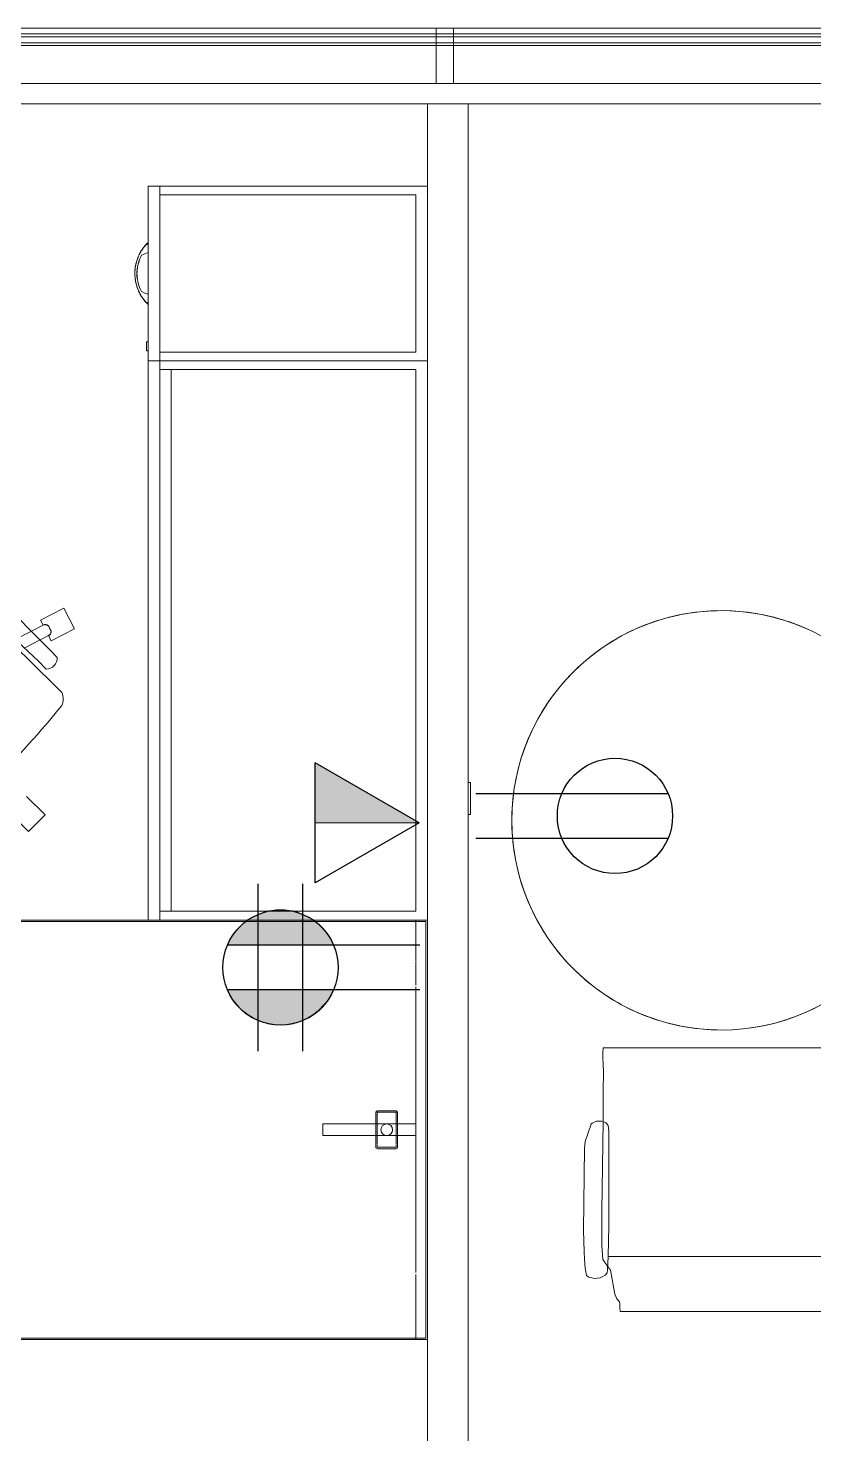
# Model space of a CAD drawing. Header units: inches. Extents: x 4757 to 6765, y 9919 to 10946.
# Drawn here: x 5204.6 to 5272.1, y 10825.6 to 10946.3 of the extents above; entities that cross this region are included whole.
import ezdxf

# ---------------------------------------------------------------- set-up
doc = ezdxf.new("R2010")
doc.units = ezdxf.units.IN
doc.header["$MEASUREMENT"] = 0
for name, color, linetype, lineweight in [('A-ANNO-NOTE', 7, 'Continuous', 9), ('Bb-cor', 7, 'Continuous', 9), ('Bb-mullion', 7, 'Continuous', 9), ('E-ELEC-FIXT', 91, 'Continuous', 9), ('I-FURN', 30, 'Continuous', 9), ('I-FURN-PNLS', 30, 'Continuous', 9), ('I-WALL', 2, 'Continuous', 9), ('Propidex Polylines', 7, 'Continuous', 9), ('Rosslyn Plaza North_1777 North Kent St _W632_-09_dwg', 8, 'Continuous', 9)]:
    doc.layers.add(name, color=color, linetype=linetype, lineweight=lineweight)

# ---------------------------------------------------------------- blocks, each defined once
blk = doc.blocks.new('Zira Wksta 12 - Type 1-7036545-Level XX  POWER _ SIGNAL')
at = {"layer": 'I-FURN'}
for p, q in [((-24, 94.1), (-24, 94.16)), ((-24, 94.16), (-24, 94.11)), ((-24, 94.1), (-24, 94.16)), ((-24, 94.16), (-24, 94.11)), ((-24, 94.1), (-24, 94.16)), ((-24, 94.16), (-24, 94.11)), ((-24.56, 93.06), (-24.28, 93.18)), ((-24.56, 93.06), (-24.28, 93.18)), ((-24.56, 93.06), (-24.28, 93.18)), ((-24.28, 93.18), (-24, 93.29)), ((-24.28, 93.18), (-24, 93.29)), ((-24.28, 93.18), (-24, 93.29)), ((-24, 93.99), (-24.17, 93.99)), ((-24, 93.99), (-24.17, 93.99)), ((-24, 93.99), (-24.17, 93.99)), ((-24.17, 93.98), (-24, 93.98)), ((-24.17, 93.98), (-24, 93.98)), ((-24.17, 93.98), (-24, 93.98)), ((-24, 94.11), (-24, 94.01)), ((-24, 94.11), (-24, 94.01)), ((-24, 94.11), (-24, 94.01)), ((-24, 94.01), (-24, 94.1)), ((-24, 94.01), (-24, 94.1)), ((-24, 94.01), (-24, 94.1)), ((-24, 93.98), (-24, 94.01)), ((-24, 94.01), (-24, 93.99)), ((-24, 93.98), (-24, 94.01)), ((-24, 94.01), (-24, 93.99)), ((-24, 93.98), (-24, 94.01)), ((-24, 94.01), (-24, 93.99)), ((-24, 93.98), (-24, 93.29)), ((-24, 93.64), (-24, 93.98)), ((-24, 93.98), (-24, 93.29)), ((-24, 93.64), (-24, 93.98)), ((-24, 93.98), (-24, 93.29)), ((-24, 93.64), (-24, 93.98)), ((-24, 93.29), (-24, 93.64)), ((-24, 93.29), (-24, 93.64)), ((-24, 93.29), (-24, 93.64)), ((-24.28, 89.82), (-24.56, 89.94)), ((-24.28, 89.82), (-24.56, 89.94)), ((-24.28, 89.82), (-24.56, 89.94)), ((-24, 89.71), (-24.28, 89.82)), ((-24, 89.71), (-24.28, 89.82)), ((-24, 89.71), (-24.28, 89.82)), ((-24, 89.36), (-24, 89.71)), ((-24, 89.71), (-24, 89.02)), ((-24, 89.36), (-24, 89.71)), ((-24, 89.71), (-24, 89.02)), ((-24, 89.36), (-24, 89.71)), ((-24, 89.71), (-24, 89.02)), ((-24, 89.02), (-24, 89.36)), ((-24, 89.02), (-24, 89.36)), ((-24, 89.02), (-24, 89.36)), ((-24, 89.02), (-24.17, 89.02)), ((-24, 89.02), (-24.17, 89.02)), ((-24, 89.02), (-24.17, 89.02)), ((-24.17, 89.01), (-24, 89.01)), ((-24.17, 89.01), (-24, 89.01)), ((-24.17, 89.01), (-24, 89.01)), ((-24, 88.99), (-24, 89.02)), ((-24, 88.99), (-24, 89.02)), ((-24, 88.99), (-24, 89.02)), ((-24, 89.01), (-24, 88.99)), ((-24, 89.01), (-24, 88.99)), ((-24, 89.01), (-24, 88.99)), ((-24, 88.99), (-24, 88.92)), ((-24, 88.9), (-24, 88.99)), ((-24, 88.99), (-24, 88.95)), ((-24, 88.94), (-24, 88.99)), ((-24, 88.99), (-24, 88.89)), ((-24, 88.9), (-24, 88.99)), ((-24, 88.95), (-24, 88.89)), ((-24, 88.9), (-24, 88.94)), ((-24, 88.92), (-24, 88.89)), ((-24, 88.84), (-24, 88.9)), ((-24, 88.84), (-24, 88.9)), ((-24, 88.84), (-24, 88.9)), ((-24, 88.89), (-24, 88.84)), ((-24, 88.89), (-24, 88.86)), ((-24, 88.89), (-24, 88.84)), ((-24, 88.86), (-24, 88.84)), ((-32.37, 59.15), (-39.82, 66.6)), ((-41, 65.29), (-33.45, 58.24)), ((-31.23, 62.77), (-33.24, 61.75)), ((-31.23, 62.77), (-33.24, 61.75)), ((-30.32, 60.99), (-31.23, 62.77)), ((-30.32, 60.99), (-31.23, 62.77)), ((-33.24, 61.75), (-33.02, 61.32)), ((-33.24, 61.75), (-33.02, 61.32)), ((-34.02, 60.79), (-35.42, 60.08)), ((-34.02, 60.79), (-35.42, 60.08)), ((-33.01, 61.31), (-34.02, 60.79)), ((-33.01, 61.31), (-34.02, 60.79)), ((-33.27, 60.05), (-32.56, 60.42)), ((-33.27, 60.05), (-32.56, 60.42)), ((-32.56, 61.27), (-32.32, 60.81)), ((-32.56, 61.27), (-32.32, 60.81)), ((-32.34, 60.81), (-32.56, 61.25)), ((-32.34, 60.81), (-32.56, 61.25)), ((-32.55, 60.4), (-32.33, 59.97)), ((-32.55, 60.4), (-32.33, 59.97)), ((-32.33, 59.97), (-30.32, 60.99)), ((-32.33, 59.97), (-30.32, 60.99)), ((-34.64, 59.35), (-33.27, 60.05)), ((-34.64, 59.35), (-33.27, 60.05)), ((-31.8, 58.54), (-32.37, 59.15)), ((-33.45, 58.24), (-32.74, 57.53)), ((-32.85, 45.03), (-34.44, 46.62)), ((-32.85, 45.03), (-34.44, 46.62)), ((-35.86, 45.21), (-34.27, 43.61)), ((-35.86, 45.21), (-34.27, 43.61)), ((-34.27, 43.61), (-32.85, 45.03)), ((-34.27, 43.61), (-32.85, 45.03))]:
    blk.add_line(p, q, dxfattribs=at)
at = {"layer": 'I-FURN', "flags": 128}
for points in [[(-24, 93.29), (-24.28, 93.18), (-24.56, 93.06)], [(-24, 93.29), (-24.28, 93.18), (-24.56, 93.06)], [(-24, 93.29), (-24.28, 93.18), (-24.56, 93.06)], [(-24.56, 89.94), (-24.28, 89.82), (-24, 89.71)], [(-24.56, 89.94), (-24.28, 89.82), (-24, 89.71)], [(-24.56, 89.94), (-24.28, 89.82), (-24, 89.71)]]:
    blk.add_lwpolyline(points, dxfattribs=at)
at = {"layer": 'I-FURN'}
for centre, radius, start, end in [((-21.45, 91.5), 3.69, 137.0289, 137.7029), ((-21.45, 91.5), 3.69, 137.0385, 137.567), ((-21.45, 91.5), 3.69, 137.0289, 137.7029), ((-21.45, 91.5), 3.69, 137.0385, 137.567), ((-21.45, 91.5), 3.69, 137.0289, 137.7029), ((-21.45, 91.5), 3.69, 137.0385, 137.567), ((-21.45, 91.5), 3.69, 222.2971, 222.9711), ((-21.45, 91.5), 3.69, 222.2971, 222.9711), ((-21.45, 91.5), 3.69, 222.2971, 222.9711), ((-21.45, 91.5), 3.69, 222.433, 222.9615), ((-21.45, 91.5), 3.69, 222.433, 222.9615), ((-21.45, 91.5), 3.69, 222.433, 222.9615), ((-140.95, -52.03), 153.52, 44.4749, 49.5213), ((-32.83, 60.96), 0.407, 48.1651, 117.8349), ((-32.83, 60.96), 0.407, 48.1651, 117.8349), ((-32.83, 60.95), 0.406, 90.0479, 117), ((-32.83, 60.95), 0.406, 49.6199, 117), ((-32.83, 60.95), 0.406, 49.6199, 90.0479), ((-32.74, 60.78), 0.406, 297, 4.3801), ((-32.74, 60.78), 0.406, 297, 310.476), ((-32.73, 60.77), 0.407, 296.1651, 5.8349), ((-32.73, 60.77), 0.407, 296.1651, 5.8349), ((-32.74, 60.78), 0.406, 310.476, 350.9041), ((-32.74, 60.78), 0.406, 350.9041, 4.3801), ((-32.76, 58.49), 0.956, 270.8901, 3.1099), ((-32.59, 54.97), 1.31, 335.0433, 24.9567), ((-97.29, 108.06), 84.96, 309.1475, 320.8525)]:
    blk.add_arc(centre, radius, start, end, dxfattribs=at)
for points, knots in [([(-24, 94.16), (-24, 94.16), (-24, 94.16), (-24, 94.15), (-24.01, 94.15), (-24.01, 94.15), (-24.01, 94.15), (-24.02, 94.14), (-24.02, 94.14), (-24.02, 94.13), (-24.03, 94.13), (-24.03, 94.13), (-24.04, 94.12), (-24.05, 94.11), (-24.05, 94.1)], [0, 0, 0, 0, 0.125, 0.1875, 0.25, 0.3125, 0.375, 0.4375, 0.5, 0.5625, 0.625, 0.6875, 0.75, 1, 1, 1, 1]), ([(-24, 94.16), (-24, 94.16), (-24, 94.16), (-24, 94.15), (-24.01, 94.15), (-24.01, 94.15), (-24.01, 94.15), (-24.02, 94.14), (-24.02, 94.14), (-24.02, 94.13), (-24.03, 94.13), (-24.03, 94.13), (-24.04, 94.12), (-24.05, 94.11), (-24.05, 94.1)], [0, 0, 0, 0, 0.125, 0.1875, 0.25, 0.3125, 0.375, 0.4375, 0.5, 0.5625, 0.625, 0.6875, 0.75, 1, 1, 1, 1]), ([(-24, 94.16), (-24, 94.16), (-24, 94.16), (-24, 94.15), (-24.01, 94.15), (-24.01, 94.15), (-24.01, 94.15), (-24.02, 94.14), (-24.02, 94.14), (-24.02, 94.13), (-24.03, 94.13), (-24.03, 94.13), (-24.04, 94.12), (-24.05, 94.11), (-24.05, 94.1)], [0, 0, 0, 0, 0.125, 0.1875, 0.25, 0.3125, 0.375, 0.4375, 0.5, 0.5625, 0.625, 0.6875, 0.75, 1, 1, 1, 1]), ([(-24.04, 94.11), (-24.04, 94.12), (-24.03, 94.13), (-24.02, 94.14), (-24.02, 94.14), (-24.01, 94.15), (-24.01, 94.15), (-24.01, 94.15), (-24, 94.15), (-24, 94.15), (-24, 94.16), (-24, 94.16), (-24, 94.16)], [0, 0, 0, 0, 0.25, 0.375, 0.5, 0.5625, 0.625, 0.6875, 0.75, 0.8125, 0.875, 1, 1, 1, 1]), ([(-24.04, 94.11), (-24.04, 94.12), (-24.03, 94.13), (-24.02, 94.14), (-24.02, 94.14), (-24.01, 94.15), (-24.01, 94.15), (-24.01, 94.15), (-24, 94.15), (-24, 94.15), (-24, 94.16), (-24, 94.16), (-24, 94.16)], [0, 0, 0, 0, 0.25, 0.375, 0.5, 0.5625, 0.625, 0.6875, 0.75, 0.8125, 0.875, 1, 1, 1, 1]), ([(-24.04, 94.11), (-24.04, 94.12), (-24.03, 94.13), (-24.02, 94.14), (-24.02, 94.14), (-24.01, 94.15), (-24.01, 94.15), (-24.01, 94.15), (-24, 94.15), (-24, 94.15), (-24, 94.16), (-24, 94.16), (-24, 94.16)], [0, 0, 0, 0, 0.25, 0.375, 0.5, 0.5625, 0.625, 0.6875, 0.75, 0.8125, 0.875, 1, 1, 1, 1]), ([(-24.17, 89.02), (-24.32, 89.19), (-24.6, 89.55), (-24.9, 90.16), (-25.09, 90.82), (-25.17, 91.73), (-25, 92.64), (-24.6, 93.45), (-24.32, 93.81), (-24.17, 93.98)], [0, 0, 0, 0, 0.125, 0.25, 0.375, 0.5, 0.75, 0.875, 1, 1, 1, 1]), ([(-24.17, 89.02), (-24.32, 89.19), (-24.6, 89.55), (-24.9, 90.16), (-25.09, 90.82), (-25.17, 91.73), (-25, 92.64), (-24.6, 93.45), (-24.32, 93.81), (-24.17, 93.98)], [0, 0, 0, 0, 0.125, 0.25, 0.375, 0.5, 0.75, 0.875, 1, 1, 1, 1]), ([(-24.17, 89.02), (-24.32, 89.19), (-24.6, 89.55), (-24.9, 90.16), (-25.09, 90.82), (-25.17, 91.73), (-25, 92.64), (-24.7, 93.25), (-24.58, 93.44)], [0, 0, 0, 0, 0.125, 0.25, 0.375, 0.5, 0.75, 0.875, 0.875, 0.875, 0.875]), ([(-24.56, 93.06), (-24.73, 92.74), (-24.91, 92.22), (-24.95, 91.68), (-24.95, 91.5)], [0, 0, 0, 0, 0.3333333, 0.5, 0.5, 0.5, 0.5]), ([(-24.67, 93.28), (-24.73, 93.18), (-24.79, 93.05), (-24.85, 92.92), (-24.86, 92.9)], [0.15936451, 0.15936451, 0.15936451, 0.15936451, 0.22222222, 0.23762024, 0.23762024, 0.23762024, 0.23762024]), ([(-24.67, 93.28), (-24.73, 93.18), (-24.79, 93.05), (-24.85, 92.92), (-24.86, 92.9)], [0.15936451, 0.15936451, 0.15936451, 0.15936451, 0.22222222, 0.23762024, 0.23762024, 0.23762024, 0.23762024]), ([(-24.67, 93.28), (-24.73, 93.18), (-24.79, 93.05), (-24.85, 92.92), (-24.86, 92.9)], [0.15936451, 0.15936451, 0.15936451, 0.15936451, 0.22222222, 0.23762024, 0.23762024, 0.23762024, 0.23762024]), ([(-25.1, 92.02), (-25.11, 91.95), (-25.12, 91.82), (-25.13, 91.69), (-25.13, 91.64)], [0.40508035, 0.40508035, 0.40508035, 0.40508035, 0.44444444, 0.47528756, 0.47528756, 0.47528756, 0.47528756]), ([(-25.1, 92.02), (-25.11, 91.95), (-25.12, 91.82), (-25.13, 91.69), (-25.13, 91.64)], [0.40508035, 0.40508035, 0.40508035, 0.40508035, 0.44444444, 0.47528756, 0.47528756, 0.47528756, 0.47528756]), ([(-25.1, 92.02), (-25.11, 91.95), (-25.12, 91.82), (-25.13, 91.69), (-25.13, 91.64)], [0.40508035, 0.40508035, 0.40508035, 0.40508035, 0.44444444, 0.47528756, 0.47528756, 0.47528756, 0.47528756]), ([(-24.94, 92.66), (-24.97, 92.57), (-25.01, 92.45), (-25.04, 92.32), (-25.05, 92.28)], [0.28411479, 0.28411479, 0.28411479, 0.28411479, 0.33333333, 0.3562762, 0.3562762, 0.3562762, 0.3562762]), ([(-24.94, 92.66), (-24.97, 92.57), (-25.01, 92.45), (-25.04, 92.32), (-25.05, 92.28)], [0.28411479, 0.28411479, 0.28411479, 0.28411479, 0.33333333, 0.3562762, 0.3562762, 0.3562762, 0.3562762]), ([(-24.94, 92.66), (-24.97, 92.57), (-25.01, 92.45), (-25.04, 92.32), (-25.05, 92.28)], [0.28411479, 0.28411479, 0.28411479, 0.28411479, 0.33333333, 0.3562762, 0.3562762, 0.3562762, 0.3562762]), ([(-25.05, 90.72), (-25.04, 90.68), (-25.01, 90.55), (-24.98, 90.42), (-24.95, 90.34)], [0.64373131, 0.64373131, 0.64373131, 0.64373131, 0.66666667, 0.71591001, 0.71591001, 0.71591001, 0.71591001]), ([(-25.05, 90.72), (-25.04, 90.68), (-25.01, 90.55), (-24.98, 90.42), (-24.95, 90.34)], [0.64373131, 0.64373131, 0.64373131, 0.64373131, 0.66666667, 0.71591001, 0.71591001, 0.71591001, 0.71591001]), ([(-25.05, 90.72), (-25.04, 90.68), (-25.01, 90.55), (-24.98, 90.42), (-24.95, 90.34)], [0.64373131, 0.64373131, 0.64373131, 0.64373131, 0.66666667, 0.71591001, 0.71591001, 0.71591001, 0.71591001]), ([(-24.95, 91.5), (-24.95, 91.32), (-24.91, 90.78), (-24.73, 90.26), (-24.56, 89.94)], [0.5, 0.5, 0.5, 0.5, 0.6666667, 1, 1, 1, 1]), ([(-24.86, 90.1), (-24.81, 89.98), (-24.75, 89.85), (-24.68, 89.73), (-24.67, 89.72)], [0.76239192, 0.76239192, 0.76239192, 0.76239192, 0.83333333, 0.84070579, 0.84070579, 0.84070579, 0.84070579]), ([(-24.86, 90.1), (-24.81, 89.98), (-24.75, 89.85), (-24.68, 89.73), (-24.67, 89.72)], [0.76239192, 0.76239192, 0.76239192, 0.76239192, 0.83333333, 0.84070579, 0.84070579, 0.84070579, 0.84070579]), ([(-24.86, 90.1), (-24.81, 89.98), (-24.75, 89.85), (-24.68, 89.73), (-24.67, 89.72)], [0.76239192, 0.76239192, 0.76239192, 0.76239192, 0.83333333, 0.84070579, 0.84070579, 0.84070579, 0.84070579]), ([(-24.05, 88.9), (-24.05, 88.89), (-24.04, 88.88), (-24.03, 88.87), (-24.02, 88.87), (-24.02, 88.86), (-24.02, 88.86), (-24.01, 88.85), (-24.01, 88.85), (-24.01, 88.85), (-24, 88.85), (-24, 88.84), (-24, 88.84), (-24, 88.84)], [0, 0, 0, 0, 0.25, 0.375, 0.4375, 0.5, 0.5625, 0.625, 0.6875, 0.75, 0.8125, 0.875, 1, 1, 1, 1]), ([(-24.05, 88.9), (-24.05, 88.89), (-24.04, 88.88), (-24.03, 88.87), (-24.02, 88.87), (-24.02, 88.86), (-24.02, 88.86), (-24.01, 88.85), (-24.01, 88.85), (-24.01, 88.85), (-24, 88.85), (-24, 88.84), (-24, 88.84), (-24, 88.84)], [0, 0, 0, 0, 0.25, 0.375, 0.4375, 0.5, 0.5625, 0.625, 0.6875, 0.75, 0.8125, 0.875, 1, 1, 1, 1]), ([(-24.05, 88.9), (-24.05, 88.89), (-24.04, 88.88), (-24.03, 88.87), (-24.02, 88.87), (-24.02, 88.86), (-24.02, 88.86), (-24.01, 88.85), (-24.01, 88.85), (-24.01, 88.85), (-24, 88.85), (-24, 88.84), (-24, 88.84), (-24, 88.84)], [0, 0, 0, 0, 0.25, 0.375, 0.4375, 0.5, 0.5625, 0.625, 0.6875, 0.75, 0.8125, 0.875, 1, 1, 1, 1]), ([(-24, 88.84), (-24, 88.84), (-24, 88.84), (-24, 88.85), (-24, 88.85), (-24.01, 88.85), (-24.01, 88.85), (-24.01, 88.85), (-24.01, 88.86), (-24.02, 88.86), (-24.02, 88.86), (-24.02, 88.87), (-24.03, 88.87), (-24.04, 88.88), (-24.04, 88.89)], [0, 0, 0, 0, 0.125, 0.1875, 0.25, 0.3125, 0.375, 0.4375, 0.5, 0.5625, 0.625, 0.6875, 0.75, 1, 1, 1, 1]), ([(-24, 88.84), (-24, 88.84), (-24, 88.84), (-24, 88.85), (-24, 88.85), (-24.01, 88.85), (-24.01, 88.85), (-24.01, 88.85), (-24.01, 88.86), (-24.02, 88.86), (-24.02, 88.86), (-24.02, 88.87), (-24.03, 88.87), (-24.04, 88.88), (-24.04, 88.89)], [0, 0, 0, 0, 0.125, 0.1875, 0.25, 0.3125, 0.375, 0.4375, 0.5, 0.5625, 0.625, 0.6875, 0.75, 1, 1, 1, 1]), ([(-24, 88.84), (-24, 88.84), (-24, 88.84), (-24, 88.85), (-24, 88.85), (-24.01, 88.85), (-24.01, 88.85), (-24.01, 88.85), (-24.01, 88.86), (-24.02, 88.86), (-24.02, 88.86), (-24.02, 88.87), (-24.03, 88.87), (-24.04, 88.88), (-24.04, 88.89)], [0, 0, 0, 0, 0.125, 0.1875, 0.25, 0.3125, 0.375, 0.4375, 0.5, 0.5625, 0.625, 0.6875, 0.75, 1, 1, 1, 1])]:
    blk.add_open_spline(points, degree=3, knots=knots, dxfattribs=at)
for points in [[(-24.56, 93.06), (-24.73, 92.74), (-24.97, 92.05), (-24.97, 90.95), (-24.73, 90.26), (-24.56, 89.94)], [(-24.56, 93.06), (-24.73, 92.74), (-24.97, 92.05), (-24.97, 90.95), (-24.73, 90.26), (-24.56, 89.94)], [(-24.78, 92.56), (-24.72, 92.73), (-24.65, 92.9), (-24.56, 93.06)], [(-24.78, 92.56), (-24.72, 92.73), (-24.65, 92.9), (-24.56, 93.06)], [(-24.78, 92.56), (-24.72, 92.73), (-24.65, 92.9), (-24.56, 93.06)], [(-24.59, 93.43), (-24.62, 93.38), (-24.64, 93.33), (-24.67, 93.28)], [(-24.59, 93.43), (-24.62, 93.38), (-24.64, 93.33), (-24.67, 93.28)], [(-24.59, 93.43), (-24.62, 93.38), (-24.64, 93.33), (-24.67, 93.28)], [(-24.58, 93.44), (-24.46, 93.63), (-24.32, 93.81), (-24.17, 93.98)], [(-24.17, 93.99), (-24.3, 93.84), (-24.43, 93.68), (-24.54, 93.51)], [(-24.17, 93.99), (-24.3, 93.84), (-24.43, 93.68), (-24.54, 93.51)], [(-24.17, 93.99), (-24.3, 93.84), (-24.43, 93.68), (-24.54, 93.51)], [(-24.14, 94.01), (-24.13, 94.02), (-24.11, 94.05), (-24.08, 94.08), (-24.06, 94.1), (-24.04, 94.11)], [(-24.14, 94.01), (-24.13, 94.02), (-24.11, 94.05), (-24.08, 94.08), (-24.06, 94.1), (-24.04, 94.11)], [(-24.14, 94.01), (-24.13, 94.02), (-24.11, 94.05), (-24.08, 94.08), (-24.06, 94.1), (-24.04, 94.11)], [(-24.05, 94.1), (-24.07, 94.09), (-24.1, 94.06), (-24.13, 94.03), (-24.14, 94.01)], [(-24.05, 94.1), (-24.07, 94.09), (-24.1, 94.06), (-24.13, 94.03), (-24.14, 94.01)], [(-24.05, 94.1), (-24.07, 94.09), (-24.1, 94.06), (-24.13, 94.03), (-24.14, 94.01)], [(-25.08, 92.14), (-25.08, 92.1), (-25.09, 92.06), (-25.1, 92.02)], [(-25.08, 92.14), (-25.08, 92.1), (-25.09, 92.06), (-25.1, 92.02)], [(-25.08, 92.14), (-25.08, 92.1), (-25.09, 92.06), (-25.1, 92.02)], [(-25.05, 92.28), (-25.06, 92.24), (-25.06, 92.21), (-25.07, 92.17)], [(-25.05, 92.28), (-25.06, 92.24), (-25.06, 92.21), (-25.07, 92.17)], [(-25.05, 92.28), (-25.06, 92.24), (-25.06, 92.21), (-25.07, 92.17)], [(-24.95, 91.5), (-24.95, 91.68), (-24.95, 91.86), (-24.91, 92.04)], [(-24.95, 91.5), (-24.95, 91.68), (-24.95, 91.86), (-24.91, 92.04)], [(-24.95, 91.5), (-24.95, 91.68), (-24.95, 91.86), (-24.91, 92.04)], [(-24.89, 92.8), (-24.91, 92.76), (-24.93, 92.71), (-24.94, 92.66)], [(-24.89, 92.8), (-24.91, 92.76), (-24.93, 92.71), (-24.94, 92.66)], [(-24.89, 92.8), (-24.91, 92.76), (-24.93, 92.71), (-24.94, 92.66)], [(-24.91, 92.04), (-24.88, 92.22), (-24.82, 92.39), (-24.76, 92.55)], [(-24.91, 92.04), (-24.88, 92.22), (-24.82, 92.39), (-24.76, 92.55)], [(-24.91, 92.04), (-24.88, 92.22), (-24.82, 92.39), (-24.76, 92.55)], [(-24.86, 92.9), (-24.87, 92.87), (-24.88, 92.85), (-24.89, 92.82)], [(-24.86, 92.9), (-24.87, 92.87), (-24.88, 92.85), (-24.89, 92.82)], [(-24.86, 92.9), (-24.87, 92.87), (-24.88, 92.85), (-24.89, 92.82)], [(-25.13, 91.64), (-25.13, 91.54), (-25.13, 91.46), (-25.13, 91.37)], [(-25.13, 91.64), (-25.13, 91.54), (-25.13, 91.46), (-25.13, 91.37)], [(-25.13, 91.64), (-25.13, 91.54), (-25.13, 91.46), (-25.13, 91.37)], [(-25.13, 91.36), (-25.12, 91.24), (-25.11, 91.11), (-25.09, 90.98)], [(-25.13, 91.36), (-25.12, 91.24), (-25.11, 91.11), (-25.09, 90.98)], [(-25.13, 91.36), (-25.12, 91.24), (-25.11, 91.11), (-25.09, 90.98)], [(-25.1, 90.98), (-25.09, 90.94), (-25.08, 90.9), (-25.07, 90.86)], [(-25.1, 90.98), (-25.09, 90.94), (-25.08, 90.9), (-25.07, 90.86)], [(-25.1, 90.98), (-25.09, 90.94), (-25.08, 90.9), (-25.07, 90.86)], [(-25.07, 90.83), (-25.06, 90.79), (-25.06, 90.76), (-25.05, 90.72)], [(-25.07, 90.83), (-25.06, 90.79), (-25.06, 90.76), (-25.05, 90.72)], [(-25.07, 90.83), (-25.06, 90.79), (-25.06, 90.76), (-25.05, 90.72)], [(-24.91, 90.96), (-24.94, 91.14), (-24.97, 91.32), (-24.97, 91.5)], [(-24.91, 90.96), (-24.94, 91.14), (-24.97, 91.32), (-24.97, 91.5)], [(-24.91, 90.96), (-24.94, 91.14), (-24.97, 91.32), (-24.97, 91.5)], [(-24.78, 90.44), (-24.84, 90.61), (-24.88, 90.78), (-24.91, 90.96)], [(-24.78, 90.44), (-24.84, 90.61), (-24.88, 90.78), (-24.91, 90.96)], [(-24.78, 90.44), (-24.84, 90.61), (-24.88, 90.78), (-24.91, 90.96)], [(-24.94, 90.34), (-24.93, 90.29), (-24.91, 90.24), (-24.9, 90.2)], [(-24.94, 90.34), (-24.93, 90.29), (-24.91, 90.24), (-24.9, 90.2)], [(-24.94, 90.34), (-24.93, 90.29), (-24.91, 90.24), (-24.9, 90.2)], [(-24.89, 90.18), (-24.88, 90.15), (-24.87, 90.13), (-24.86, 90.1)], [(-24.89, 90.18), (-24.88, 90.15), (-24.87, 90.13), (-24.86, 90.1)], [(-24.89, 90.18), (-24.88, 90.15), (-24.87, 90.13), (-24.86, 90.1)], [(-24.56, 89.94), (-24.65, 90.1), (-24.72, 90.27), (-24.78, 90.44)], [(-24.56, 89.94), (-24.65, 90.1), (-24.72, 90.27), (-24.78, 90.44)], [(-24.56, 89.94), (-24.65, 90.1), (-24.72, 90.27), (-24.78, 90.44)], [(-24.67, 89.72), (-24.64, 89.67), (-24.61, 89.62), (-24.58, 89.57)], [(-24.67, 89.72), (-24.64, 89.67), (-24.61, 89.62), (-24.58, 89.57)], [(-24.67, 89.72), (-24.64, 89.67), (-24.61, 89.62), (-24.58, 89.57)], [(-24.54, 89.49), (-24.43, 89.32), (-24.3, 89.16), (-24.17, 89.01)], [(-24.54, 89.49), (-24.43, 89.32), (-24.3, 89.16), (-24.17, 89.01)], [(-24.54, 89.49), (-24.43, 89.32), (-24.3, 89.16), (-24.17, 89.01)], [(-24.14, 88.99), (-24.13, 88.97), (-24.1, 88.94), (-24.07, 88.91), (-24.05, 88.9)], [(-24.04, 88.89), (-24.06, 88.9), (-24.08, 88.92), (-24.11, 88.95), (-24.13, 88.98), (-24.14, 88.99)], [(-24.14, 88.99), (-24.13, 88.97), (-24.1, 88.94), (-24.07, 88.91), (-24.05, 88.9)], [(-24.04, 88.89), (-24.06, 88.9), (-24.08, 88.92), (-24.11, 88.95), (-24.13, 88.98), (-24.14, 88.99)], [(-24.14, 88.99), (-24.13, 88.97), (-24.1, 88.94), (-24.07, 88.91), (-24.05, 88.9)], [(-24.04, 88.89), (-24.06, 88.9), (-24.08, 88.92), (-24.11, 88.95), (-24.13, 88.98), (-24.14, 88.99)]]:
    blk.add_open_spline(points, degree=3, dxfattribs=at)
at = {"layer": 'I-FURN-PNLS'}
for p, q in [((-24, 84), (-24, 99)), ((-24, 99), (0, 99)), ((0, 99), (-24, 99)), ((-24, 99), (-24, 84)), ((-24, 84), (-24, 99)), ((-24, 99), (0, 99)), ((-24, 84), (-24, 99)), ((-24, 99), (-24, 93.98)), ((-23, 99), (-24, 99)), ((-23, 99), (-24, 99)), ((-24, 93.98), (-24, 99)), ((-24, 99), (-24, 93.98)), ((-24, 93.98), (-24, 99)), ((-24, 99), (-24, 93.98)), ((-23, 99), (-24, 99)), ((-23, 99), (-24, 99)), ((-23, 99), (-24, 99)), ((-23, 99), (-24, 99)), ((-23, 99), (-24, 99)), ((-24, 99), (-24, 93.98)), ((-24, 93.98), (-24, 99)), ((-24, 99), (-23, 99)), ((-23, 98.25), (-23, 99)), ((-23, 99), (-23, 84)), ((-23, 98.25), (-23, 99)), ((-23, 99), (-23, 98.25)), ((-23, 98.25), (-23, 99)), ((-23, 99), (-23, 98.25)), ((-23, 98.25), (-23, 99)), ((-23, 99), (-23, 84)), ((0, 99), (-23, 99)), ((-23, 99), (-23, 98.25)), ((-23, 98.25), (-23, 99)), ((-23, 99), (0, 99)), ((-1, 98.25), (-23, 98.25)), ((-23, 98.25), (-23, 84.75)), ((-23, 84.75), (-23, 98.25)), ((-23, 98.25), (-1, 98.25)), ((-23, 84.75), (-23, 98.25)), ((-23, 84.75), (-23, 98.25)), ((-23, 98.25), (-23, 84.75)), ((-23, 84.75), (-23, 98.25)), ((-23, 98.25), (-23, 84.75)), ((-23, 84.75), (-23, 98.25)), ((-23, 98.25), (-1, 98.25)), ((-1, 98.25), (-23, 98.25)), ((-1, 84.75), (-1, 98.25)), ((-1, 98.25), (-1, 84.75)), ((-1, 98.25), (-1, 84.75)), ((-1, 84.75), (-1, 98.25)), ((0, 95.98), (0, 84)), ((0, 84), (0, 95.98)), ((0, 95.98), (0, 84)), ((-24, 93.98), (-24, 93.29)), ((-24, 93.29), (-24, 93.98)), ((-24, 93.98), (-24, 93.29)), ((-24, 93.29), (-24, 93.98)), ((-24, 93.98), (-24, 93.29)), ((-24, 93.98), (-24, 93.29)), ((-24, 93.29), (-24, 93.98)), ((-24, 93.29), (-24, 89.71)), ((-24, 89.71), (-24, 93.29)), ((-24, 93.29), (-24, 89.71)), ((-24, 89.71), (-24, 93.29)), ((-24, 93.29), (-24, 89.71)), ((-24, 93.29), (-24, 89.71)), ((-24, 89.71), (-24, 93.29)), ((-24, 89.71), (-24, 89.02)), ((-24, 89.02), (-24, 89.71)), ((-24, 89.71), (-24, 89.02)), ((-24, 89.02), (-24, 89.71)), ((-24, 89.71), (-24, 89.02)), ((-24, 89.71), (-24, 89.02)), ((-24, 89.02), (-24, 89.71)), ((-24, 89.02), (-24, 84)), ((-24, 84), (-24, 89.02)), ((-24, 89.02), (-24, 85.52)), ((-24, 84), (-24, 89.02)), ((-24, 89.02), (-24, 84)), ((-24, 89.02), (-24, 85.52)), ((-24, 85.52), (-24, 89.02)), ((-24, 85.62), (-24.12, 85.62)), ((-24.12, 85.62), (-24.12, 85.52)), ((-24.12, 84.87), (-24.12, 85.62)), ((-24.12, 85.52), (-24.12, 85.15)), ((-24.12, 85.15), (-24.12, 85.06)), ((-24.12, 85.06), (-24.12, 84.98)), ((-24.12, 84.98), (-24.12, 84.87)), ((-24.12, 84.87), (-24, 84.87)), ((-24, 85.62), (-24, 85.57)), ((-24, 85.52), (-24, 85.62)), ((-24, 85.57), (-24, 85.52)), ((-24, 85.52), (-24, 84.98)), ((-24, 85.52), (-24, 84.98)), ((-24, 84.98), (-24, 85.52)), ((-24, 85.52), (-24, 85.44)), ((-24, 85.44), (-24, 85.52)), ((-24, 85.44), (-24, 85.15)), ((-24, 85.35), (-24, 85.44)), ((-24, 85.25), (-24, 85.35)), ((-24, 85.06), (-24, 85.25)), ((-24, 85.15), (-24, 84.98)), ((-24, 84.98), (-24, 85.06)), ((-24, 84.98), (-24, 84)), ((-24, 84.98), (-24, 84)), ((-24, 84), (-24, 84.98)), ((-24, 84.98), (-24, 84.87)), ((-24, 84.93), (-24, 84.98)), ((-24, 84.87), (-24, 84.93)), ((-23, 84.75), (-1, 84.75)), ((-1, 84.75), (-23, 84.75)), ((-23, 84), (-23, 84.75)), ((-23, 84), (-23, 84.75)), ((-23, 84.75), (-23, 84)), ((-23, 84), (-23, 84.75)), ((-23, 84.75), (-23, 84)), ((-23, 84), (-23, 84.75)), ((-1, 84.75), (-23, 84.75)), ((-23, 84.75), (-23, 84)), ((-23, 84), (-23, 84.75)), ((-23, 84.75), (-1, 84.75)), ((0, 84), (-24, 84)), ((-24, 84), (0, 84)), ((0, 84), (-24, 84)), ((-24, 84), (-23, 84)), ((-23, 84), (-24, 84)), ((-24, 84), (-23, 84)), ((-23, 84), (-24, 84)), ((-24, 84), (-23, 84)), ((-23, 84), (-24, 84)), ((-24, 84), (-23, 84)), ((-23, 84), (-24, 84)), ((-24, 36), (-24, 84)), ((-24, 84), (0, 84)), ((0, 84), (-24, 84)), ((-24, 84), (-24, 36)), ((-24, 36), (-24, 84)), ((-24, 84), (0, 84)), ((-23, 84), (-24, 84)), ((-24, 84), (-24, 36)), ((-24, 36), (-24, 84)), ((-24, 84), (-23, 84)), ((-23, 84), (0, 84)), ((0, 84), (-23, 84)), ((-23, 83.25), (-23, 84)), ((-23, 84), (-23, 83.25)), ((0, 84), (-23, 84)), ((-23, 84), (-23, 83.25)), ((-23, 83.25), (-23, 84)), ((-23, 84), (0, 84)), ((0, 84), (0, 36)), ((0, 36), (0, 84)), ((0, 84), (0, 36)), ((-23, 36.75), (-23, 83.25)), ((-23, 83.25), (-23, 36.75)), ((-22, 83.25), (-23, 83.25)), ((-22, 83.25), (-23, 83.25)), ((-1, 83.25), (-23, 83.25)), ((-23, 83.25), (-23, 36.75)), ((-23, 36.75), (-23, 83.25)), ((-23, 83.25), (-1, 83.25)), ((-23, 36.75), (-23, 83.25)), ((-23, 83.25), (-23, 36.75)), ((-23, 83.25), (-1, 83.25)), ((-1, 83.25), (-23, 83.25)), ((-22, 36.75), (-22, 83.25)), ((-22, 83.25), (-22, 36.75)), ((-1, 83.25), (-22, 83.25)), ((-1, 83.25), (-22, 83.25)), ((-22, 36.75), (-22, 83.25)), ((-22, 83.25), (-22, 36.75)), ((-1, 36.75), (-1, 83.25)), ((-1, 83.25), (-1, 36.75)), ((-1, 36.75), (-1, 83.25)), ((-1, 83.25), (-1, 36.75)), ((-1, 83.25), (-1, 36.75)), ((-1, 36.75), (-1, 83.25)), ((0, 58.53), (0, 36)), ((0, 36), (0, 58.53)), ((-23, 36.75), (-22, 36.75)), ((-22, 36.75), (-23, 36.75)), ((-23, 36.75), (-1, 36.75)), ((-1, 36.75), (-23, 36.75)), ((-23, 36), (-23, 36.75)), ((-23, 36.75), (-23, 36)), ((-1, 36.75), (-23, 36.75)), ((-23, 36.75), (-23, 36)), ((-23, 36), (-23, 36.75)), ((-23, 36.75), (-1, 36.75)), ((-22, 36.75), (-1, 36.75)), ((-1, 36.75), (-22, 36.75)), ((0, 36), (-51, 36)), ((0, 36), (-51, 36)), ((0, 36), (-51, 36)), ((-24, 36), (-51, 36)), ((-51, 35.87), (-0.13, 35.87)), ((-0.13, 35.87), (-51, 35.87)), ((-0.13, 35.87), (-51, 35.87)), ((-51, 35.87), (-0.13, 35.87)), ((0, 36), (-24, 36)), ((-24, 36), (0, 36)), ((0, 36), (-24, 36)), ((-24, 36), (-23, 36)), ((-23, 36), (-24, 36)), ((0, 36), (-24, 36)), ((-23, 36), (0, 36)), ((-1, 36), (-23, 36)), ((0, 36), (-1, 36)), ((-1, 36), (-1, 35.88)), ((0, 36), (-1, 36)), ((-1, 36), (0, 36)), ((-1, 35.88), (-1, 36)), ((-1, 35.87), (-1, 32.44)), ((-1, 32.44), (-1, 35.87)), ((-0.13, 35.87), (-0.13, 0.12)), ((-0.13, 0.12), (-0.13, 35.87)), ((-0.13, 0.12), (-0.13, 35.87)), ((-0.13, 35.87), (-0.13, 0.12)), ((0, 0), (0, 36)), ((0, 36), (0, 0)), ((0, 0), (0, 36)), ((0, 36), (0, 0)), ((-1, 32.4), (-1, 30.42)), ((-1, 30.42), (-1, 32.4)), ((-1, 30.26), (-1, 5.74)), ((-1, 18.5), (-1, 30.26)), ((-4.44, 19.44), (-4.44, 16.56)), ((-4.44, 16.56), (-4.44, 19.44)), ((-4.31, 19.44), (-4.31, 19.29)), ((-4.31, 19.29), (-4.31, 19.44)), ((-2.75, 19.62), (-4.25, 19.62)), ((-4.25, 19.62), (-2.75, 19.62)), ((-4.18, 19.5), (-4.25, 19.5)), ((-4.25, 19.5), (-4.18, 19.5)), ((-2.83, 19.5), (-4.17, 19.5)), ((-4.17, 19.5), (-2.83, 19.5)), ((-2.75, 19.5), (-2.82, 19.5)), ((-2.82, 19.5), (-2.75, 19.5)), ((-2.69, 19.29), (-2.69, 19.44)), ((-2.69, 19.44), (-2.69, 19.29)), ((-2.56, 16.56), (-2.56, 19.44)), ((-2.56, 19.44), (-2.56, 16.56)), ((-9, 18.5), (-9, 17.5)), ((-5.89, 18.5), (-9, 18.5)), ((-9, 18.5), (-5.89, 18.5)), ((-9, 17.5), (-9, 18.5)), ((-4.44, 18.5), (-5.87, 18.5)), ((-5.87, 18.5), (-4.44, 18.5)), ((-4.31, 18.5), (-4.44, 18.5)), ((-4.44, 18.5), (-4.31, 18.5)), ((-4.31, 19.25), (-4.31, 16.75)), ((-4.31, 16.75), (-4.31, 19.25)), ((-4.15, 18.5), (-4.31, 18.5)), ((-4.31, 18.5), (-4.15, 18.5)), ((-3.64, 18.5), (-4.11, 18.5)), ((-4.11, 18.5), (-3.64, 18.5)), ((-3.36, 18.5), (-3.64, 18.5)), ((-3.64, 18.5), (-3.36, 18.5)), ((-2.89, 18.5), (-3.36, 18.5)), ((-3.36, 18.5), (-2.89, 18.5)), ((-2.69, 18.5), (-2.85, 18.5)), ((-2.85, 18.5), (-2.69, 18.5)), ((-2.69, 16.75), (-2.69, 19.25)), ((-2.69, 19.25), (-2.69, 16.75)), ((-2.56, 18.5), (-2.69, 18.5)), ((-2.69, 18.5), (-2.56, 18.5)), ((-1, 18.5), (-2.56, 18.5)), ((-2.56, 18.5), (-1, 18.5)), ((-1, 17.5), (-1, 18.5)), ((-1, 18.5), (-1, 17.5)), ((-1, 17.5), (-1, 18.5)), ((-9, 17.5), (-7.55, 17.5)), ((-7.55, 17.5), (-9, 17.5)), ((-7.53, 17.5), (-4.44, 17.5)), ((-4.44, 17.5), (-7.53, 17.5)), ((-4.44, 17.5), (-4.31, 17.5)), ((-4.31, 17.5), (-4.44, 17.5)), ((-4.31, 17.5), (-4.15, 17.5)), ((-4.15, 17.5), (-4.31, 17.5)), ((-4.11, 17.5), (-3.64, 17.5)), ((-3.64, 17.5), (-4.11, 17.5)), ((-3.64, 17.5), (-3.36, 17.5)), ((-3.36, 17.5), (-3.64, 17.5)), ((-3.36, 17.5), (-2.89, 17.5)), ((-2.89, 17.5), (-3.36, 17.5)), ((-2.85, 17.5), (-2.69, 17.5)), ((-2.69, 17.5), (-2.85, 17.5)), ((-2.69, 17.5), (-2.56, 17.5)), ((-2.56, 17.5), (-2.69, 17.5)), ((-2.56, 17.5), (-1, 17.5)), ((-1, 17.5), (-2.56, 17.5)), ((-1, 5.74), (-1, 17.5)), ((-4.31, 16.71), (-4.31, 16.56)), ((-4.31, 16.56), (-4.31, 16.71)), ((-4.25, 16.5), (-4.18, 16.5)), ((-4.18, 16.5), (-4.25, 16.5)), ((-4.25, 16.37), (-2.75, 16.37)), ((-2.75, 16.37), (-4.25, 16.37)), ((-4.17, 16.5), (-2.83, 16.5)), ((-2.83, 16.5), (-4.17, 16.5)), ((-2.82, 16.5), (-2.75, 16.5)), ((-2.75, 16.5), (-2.82, 16.5)), ((-2.69, 16.56), (-2.69, 16.71)), ((-2.69, 16.71), (-2.69, 16.56)), ((-1, 5.58), (-1, 3.6)), ((-1, 3.6), (-1, 5.58)), ((-1, 3.57), (-1, 0.12)), ((-1, 0.12), (-1, 3.57)), ((-0.13, 0.12), (-36.35, 0.12)), ((-36.35, 0.12), (-0.13, 0.12)), ((-36.35, 0.12), (-0.13, 0.12)), ((-0.13, 0.12), (-36.35, 0.12)), ((-36.3, 0), (0, 0)), ((-1, 0.12), (-1, 0)), ((-1, 0), (-1, 0.12)), ((-36.3, 0), (0, 0)), ((-36.3, 0), (0, 0)), ((0, 0), (-36.3, 0)), ((-1, 0), (0, 0)), ((0, 0), (-1, 0))]:
    blk.add_line(p, q, dxfattribs=at)
for centre, radius, start, end in [((-4.25, 19.44), 0.187, 90, 180), ((-4.25, 19.44), 0.187, 165, 180), ((-4.25, 19.44), 0.187, 135, 165), ((-4.25, 19.44), 0.187, 120, 135), ((-4.25, 19.44), 0.187, 105, 120), ((-4.25, 19.44), 0.0625, 90, 165), ((-4.25, 19.44), 0.0625, 90, 180), ((-4.25, 19.44), 0.0625, 165, 180), ((-4.25, 19.44), 0.188, 90, 105), ((-2.75, 19.44), 0.188, 360, 90), ((-2.75, 19.44), 0.187, 75, 90), ((-2.75, 19.44), 0.0625, 360, 90), ((-2.75, 19.44), 0.0625, 0, 90), ((-2.75, 19.44), 0.188, 60, 75), ((-2.75, 19.44), 0.187, 45, 60), ((-2.75, 19.44), 0.187, 15, 45), ((-2.75, 19.44), 0.187, 0, 15), ((-3.5, 18), 0.5, 90, 270), ((-3.5, 18), 0.5, 90, 270), ((-3.5, 18), 0.5, 270, 90), ((-3.5, 18), 0.5, 270, 90), ((-4.25, 16.56), 0.187, 180, 270), ((-4.25, 16.56), 0.188, 180, 195), ((-4.25, 16.56), 0.187, 195, 270), ((-4.25, 16.56), 0.0625, 180, 270), ((-4.25, 16.56), 0.0625, 180, 270), ((-2.75, 16.56), 0.187, 270, 0), ((-2.75, 16.56), 0.0625, 270, 0), ((-2.75, 16.56), 0.0625, 270, 0), ((-2.75, 16.56), 0.188, 270, 285), ((-2.75, 16.56), 0.188, 285, 345), ((-2.75, 16.56), 0.187, 345, 0)]:
    blk.add_arc(centre, radius, start, end, dxfattribs=at)
blk = doc.blocks.new('F - CONF TABLE _ROUND-4 CHAIRS_ - Lam 30Dia Single-Column Base-7926931-Level XX  POWER _ SIGNAL')
at = {"layer": 'I-FURN'}
for p, q in [((-26.44, 39.41), (-9.01, 39.41)), ((-27.3, 35.86), (-26.9, 37.93)), ((-26.9, 37.93), (-26.82, 38.17)), ((-26.82, 38.17), (-26.75, 38.31)), ((-26.75, 38.31), (-26.49, 38.57)), ((-8.95, 38.57), (-8.7, 38.31)), ((-8.7, 38.31), (-8.54, 37.93)), ((-8.54, 37.93), (-8.14, 35.86)), ((-29.46, 35.7), (-29.35, 36.31)), ((-6.1, 36.31), (-5.99, 35.7)), ((-29.52, 34.93), (-29.46, 35.7)), ((-27.93, 34.93), (-27.53, 35.53)), ((-27.57, 36.09), (-27.55, 35.86)), ((-27.55, 35.86), (-27.48, 34.7)), ((-27.53, 35.53), (-27.3, 35.86)), ((-8.14, 35.86), (-7.91, 35.53)), ((-7.96, 34.7), (-7.89, 35.86)), ((-7.91, 35.53), (-7.51, 34.93)), ((-7.89, 35.86), (-7.88, 36.09)), ((-5.99, 35.7), (-5.92, 34.93)), ((-29.6, 32.42), (-29.56, 34.28)), ((-29.56, 34.28), (-29.52, 34.93)), ((-28.03, 33.77), (-27.93, 34.93)), ((-27.48, 34.7), (-27.44, 32.02)), ((-7.96, 34.7), (-27.48, 34.7)), ((-8, 32.02), (-7.96, 34.7)), ((-7.51, 34.93), (-7.41, 33.77)), ((-5.92, 34.93), (-5.89, 34.28)), ((-5.89, 34.28), (-5.84, 32.42)), ((-28.03, 30.77), (-28.03, 33.77)), ((-7.41, 33.77), (-7.41, 30.77)), ((-29.51, 25.42), (-29.6, 32.42)), ((-27.44, 32.02), (-27.44, 23.93)), ((-8, 23.93), (-8, 32.02)), ((-5.84, 32.42), (-5.93, 25.42)), ((-27.93, 23.1), (-28.03, 30.77)), ((-7.41, 30.77), (-7.52, 23.1)), ((-29.45, 24.83), (-29.51, 25.42)), ((-5.93, 25.42), (-6, 24.83)), ((-28.96, 23.33), (-29.45, 24.83)), ((-6, 24.83), (-6.49, 23.33)), ((-27.44, 23.93), (-27.49, 23.43)), ((-7.95, 23.43), (-8, 23.93)), ((-7.55, 16.78), (-27.89, 16.78)), ((8.39, 8.52), (9.89, 9.01)), ((9.89, 9.01), (10.49, 9.07)), ((10.49, 9.07), (17.49, 9.17)), ((17.49, 9.17), (19.35, 9.12)), ((19.35, 9.12), (19.99, 9.09)), ((19.99, 9.09), (20.76, 9.02)), ((20.76, 9.02), (21.37, 8.91)), ((1.84, -12.89), (1.84, 7.45)), ((8.17, 7.49), (15.83, 7.6)), ((15.83, 7.6), (18.83, 7.6)), ((18.83, 7.6), (20, 7.49)), ((20, 7.49), (20.59, 7.09)), ((8.99, 7), (8.5, 7.06)), ((17.08, 7), (8.99, 7)), ((19.76, 7.04), (17.08, 7)), ((20.93, 7.11), (19.76, 7.04)), ((19.76, -12.48), (19.76, 7.04)), ((20.59, 7.09), (20.93, 6.86)), ((21.15, 7.13), (20.93, 7.11)), ((20.93, 6.86), (22.99, 6.46)), ((22.99, 6.46), (23.23, 6.38)), ((23.23, 6.38), (23.37, 6.31)), ((23.37, 6.31), (23.63, 6.05)), ((24.48, 6), (24.48, -11.43)), ((22.99, -11.89), (20.93, -12.29)), ((23.37, -11.74), (22.99, -11.89)), ((23.63, -11.49), (23.37, -11.74)), ((15.83, -13.03), (8.17, -12.92)), ((8.5, -12.49), (8.99, -12.43)), ((8.99, -12.43), (17.08, -12.43)), ((18.83, -13.03), (15.83, -13.03)), ((17.08, -12.43), (19.76, -12.48)), ((20, -12.93), (18.83, -13.03)), ((19.76, -12.48), (20.93, -12.54)), ((20.59, -12.52), (20, -12.93)), ((20.93, -12.29), (20.59, -12.52)), ((20.93, -12.54), (21.15, -12.56)), ((9.89, -14.44), (8.39, -13.95)), ((10.49, -14.5), (9.89, -14.44)), ((20.76, -14.45), (19.99, -14.52)), ((21.37, -14.34), (20.76, -14.45)), ((17.49, -14.6), (10.49, -14.5)), ((19.35, -14.55), (17.49, -14.6)), ((19.99, -14.52), (19.35, -14.55))]:
    blk.add_line(p, q, dxfattribs=at)
for centre, radius, start, end in [((-28.58, 35.24), 1.32, 40.065, 125.935), ((-6.87, 35.24), 1.32, 54.065, 139.935), ((-28.24, 24.18), 1.12, 229.743, 286.0891), ((-28.15, 23.85), 0.781, 286.8466, 327.6782), ((-7.29, 23.85), 0.781, 212.3218, 253.1534), ((-7.21, 24.18), 1.12, 253.9109, 310.257), ((-17.69, -2.75), 18, 0, 180), ((-17.69, -2.75), 18, 360, 180), ((-17.69, -2.75), 18, 56.8421, 123.1579), ((-17.69, -2.75), 18, 123.1579, 142.1053), ((-17.69, -2.75), 18, 47.3684, 56.8421), ((-17.69, -2.75), 18, 0, 47.3684), ((9.24, 7.8), 1.12, 139.743, 196.0891), ((20.31, 8.14), 1.32, 310.065, 35.935), ((-17.69, -2.75), 18, 142.1053, 180), ((8.91, 7.72), 0.781, 196.8466, 237.6782), ((-17.69, -2.75), 18, 180, 0), ((-17.69, -2.75), 18, 180, 360), ((-17.69, -2.75), 18, 180, 189.4737), ((-17.69, -2.75), 18, 350.5263, 0), ((-17.69, -2.75), 18, 189.4737, 208.4211), ((-17.69, -2.75), 18, 331.5789, 350.5263), ((-17.69, -2.75), 18, 208.4211, 255.7895), ((-17.69, -2.75), 18, 312.6316, 331.5789), ((9.24, -13.23), 1.12, 163.9109, 220.257), ((8.91, -13.15), 0.781, 122.3218, 163.1534), ((20.31, -13.57), 1.32, 324.065, 49.935), ((-17.69, -2.75), 18, 255.7895, 312.6316)]:
    blk.add_arc(centre, radius, start, end, dxfattribs=at)
for points, knots in [([(-26.49, 38.57), (-26.49, 38.62), (-26.49, 38.76), (-26.48, 38.94), (-26.48, 39.09), (-26.47, 39.19), (-26.46, 39.28), (-26.45, 39.34), (-26.45, 39.39), (-26.44, 39.41), (-26.44, 39.41)], [-1, -1, -1, -1, -0.888889, -0.666667, -0.555556, -0.444444, -0.333333, -0.222222, -0.111111, 0, 0, 0, 0]), ([(-9.01, 39.41), (-9, 39.41), (-9, 39.39), (-8.99, 39.34), (-8.98, 39.25), (-8.96, 39.03), (-8.95, 38.76), (-8.95, 38.57)], [-1, -1, -1, -1, -0.888889, -0.777778, -0.666667, -0.444444, 0, 0, 0, 0]), ([(-27.89, 16.78), (-27.9, 16.78), (-27.92, 16.85), (-27.94, 17.15), (-27.94, 17.48), (-27.94, 17.64), (-27.94, 17.72)], [-1, -1, -1, -1, -0.727273, -0.363636, -0.181818, 0, 0, 0, 0]), ([(-7.51, 17.72), (-7.51, 17.6), (-7.5, 17.39), (-7.51, 17.16), (-7.52, 17.02), (-7.52, 16.94), (-7.53, 16.87), (-7.54, 16.81), (-7.54, 16.78), (-7.55, 16.78), (-7.55, 16.78)], [-1, -1, -1, -1, -0.727273, -0.545455, -0.454545, -0.363636, -0.272727, -0.181818, -0.090909, 0, 0, 0, 0]), ([(1.84, 7.45), (1.84, 7.46), (1.91, 7.48), (2.21, 7.5), (2.54, 7.5), (2.7, 7.5), (2.78, 7.5)], [-1, -1, -1, -1, -0.727273, -0.363636, -0.181818, 0, 0, 0, 0]), ([(23.63, 6.05), (23.68, 6.05), (23.82, 6.05), (24, 6.05), (24.15, 6.04), (24.25, 6.03), (24.34, 6.03), (24.41, 6.02), (24.45, 6.01), (24.47, 6), (24.48, 6)], [-1, -1, -1, -1, -0.888889, -0.666667, -0.555556, -0.444444, -0.333333, -0.222222, -0.111111, 0, 0, 0, 0]), ([(24.48, -11.43), (24.47, -11.43), (24.45, -11.44), (24.41, -11.45), (24.32, -11.46), (24.1, -11.48), (23.82, -11.48), (23.63, -11.49)], [-1, -1, -1, -1, -0.888889, -0.777778, -0.666667, -0.444444, 0, 0, 0, 0]), ([(2.78, -12.93), (2.66, -12.93), (2.45, -12.93), (2.22, -12.93), (2.08, -12.92), (2, -12.92), (1.93, -12.91), (1.88, -12.9), (1.84, -12.89), (1.84, -12.89), (1.84, -12.89)], [-1, -1, -1, -1, -0.727273, -0.545455, -0.454545, -0.363636, -0.272727, -0.181818, -0.090909, 0, 0, 0, 0])]:
    blk.add_open_spline(points, degree=3, knots=knots, dxfattribs=at)
for points in [[(-27.89, 18.69), (-27.89, 19.43), (-27.9, 20.91), (-27.92, 22.37), (-27.93, 23.1)], [(-7.52, 23.1), (-7.53, 22.37), (-7.54, 20.91), (-7.55, 19.43), (-7.56, 18.69)], [(-27.94, 17.72), (-27.93, 17.88), (-27.91, 18.21), (-27.9, 18.53), (-27.89, 18.69)], [(-7.56, 18.69), (-7.55, 18.53), (-7.53, 18.21), (-7.52, 17.88), (-7.51, 17.72)], [(2.78, 7.5), (2.94, 7.49), (3.27, 7.48), (3.59, 7.46), (3.75, 7.45)], [(3.75, 7.45), (4.49, 7.45), (5.97, 7.46), (7.44, 7.48), (8.17, 7.49)], [(3.75, -12.88), (3.59, -12.89), (3.27, -12.91), (2.94, -12.92), (2.78, -12.93)], [(8.17, -12.92), (7.44, -12.91), (5.97, -12.9), (4.49, -12.89), (3.75, -12.88)]]:
    blk.add_open_spline(points, degree=3, dxfattribs=at)
blk = doc.blocks.new('PS - Power Device _Wall Base_ - Duplex-4862727-Level XX  POWER _ SIGNAL')
at = {"layer": 'E-ELEC-FIXT'}
for p, q in [((6513.48, 10272.41), (6513.48, 10275.16)), ((6513.67, 10275.16), (6513.48, 10275.16)), ((6513.48, 10272.41), (6513.67, 10272.41))]:
    blk.add_line(p, q, dxfattribs=at)
blk = doc.blocks.new('Rosslyn Plaza North_1777 North Kent St _W632_-09_dwg-6954577-Level XX  POWER _ SIGNAL')
at = {"layer": 'Bb-cor'}
for p, q in [((6500.55, 10946.29), (5060.28, 10946.29)), ((6460.94, 10945.54), (5099.9, 10945.54)), ((6460.94, 10944.79), (5099.9, 10944.79))]:
    blk.add_line(p, q, dxfattribs=at)
at = {"layer": 'Bb-cor', "flags": 128}
for points in [[(5285.43, 10941.54), (5098.4, 10941.54), (5098.4, 10941.29), (5082.78, 10941.29), (5082.78, 10939.79), (5082.78, 10941.29), (5098.4, 10941.29), (5098.4, 10941.54), (5098.4, 10946.29), (5099.9, 10946.29), (5099.9, 10941.54), (5098.4, 10941.54), (5285.43, 10941.54), (5285.43, 10939.79), (5085.77, 10939.79), (5285.43, 10939.79)], [(5099.9, 10941.54), (5099.9, 10946.29), (5099.9, 10941.54), (5297.3, 10941.54), (5297.3, 10946.29), (5297.3, 10941.54)]]:
    blk.add_lwpolyline(points, close=True, dxfattribs=at)
for points in [[(6460.94, 10945.79), (5099.9, 10945.79), (5099.9, 10945.54), (5099.9, 10945.79)], [(6460.94, 10945.04), (5099.9, 10945.04), (5099.9, 10944.79), (5099.9, 10945.04)]]:
    blk.add_lwpolyline(points, dxfattribs=at)
at = {"layer": 'Bb-mullion', "flags": 128}
blk.add_lwpolyline([(5241.17, 10941.54), (5241.17, 10946.29), (5239.67, 10946.29), (5239.67, 10941.54), (5241.17, 10941.54), (5241.17, 10946.29), (5239.67, 10946.29), (5239.67, 10941.54)], close=True, dxfattribs=at)
at = {"layer": 'Propidex Polylines', "flags": 128}
blk.add_lwpolyline([(6731.03, 9918.54), (6741.23, 9928.74), (6731.13, 9938.84), (6749.74, 9983.65), (6763.98, 9983.65), (6763.98, 10658.89), (6749.65, 10658.89), (6731.13, 10703.71), (6741.25, 10713.83), (6532.97, 10922.11), (6522.83, 10911.97), (6478.05, 10930.56), (6478.05, 10944.79), (5082.78, 10944.79), (5082.78, 10930.51), (5037.97, 10912), (5027.88, 10922.09), (4757.33, 10651.54)], dxfattribs=at)

msp = doc.modelspace()

# ---------------------------------------------------------------- hatches: boundary and pattern name
at = {"layer": 'A-ANNO-NOTE'}
for points in [[(5238.21, 10878.07), (5229.28, 10883.23), (5229.28, 10878.07)], [(5229.96, 10869), (5226.37, 10870.61), (5223.02, 10869.36)], [(5223.02, 10869.36), (5226.24, 10870.61), (5223.98, 10870.03)], [(5223.02, 10869.36), (5226.37, 10870.61), (5226.24, 10870.61)], [(5223.98, 10870.03), (5226.24, 10870.61), (5225.08, 10870.45)], [(5229.96, 10869), (5227.15, 10870.53), (5226.37, 10870.61)], [(5229.96, 10869), (5228.62, 10870.03), (5227.15, 10870.53)], [(5228.62, 10870.03), (5227.53, 10870.45), (5227.15, 10870.53)], [(5228.62, 10870.03), (5227.9, 10870.34), (5227.53, 10870.45)], [(5229.96, 10869), (5229.39, 10869.53), (5228.62, 10870.03)], [(5229.39, 10869.53), (5229.18, 10869.69), (5228.62, 10870.03)], [(5221.74, 10867.57), (5230.81, 10867.69), (5222.1, 10868.27)], [(5222.1, 10868.27), (5229.96, 10869), (5223.02, 10869.36)], [(5222.1, 10868.27), (5223.02, 10869.36), (5222.48, 10868.8)], [(5230.51, 10868.27), (5229.96, 10869), (5222.1, 10868.27)], [(5230.81, 10867.69), (5230.51, 10868.27), (5222.1, 10868.27)], [(5230.51, 10868.27), (5230.29, 10868.59), (5229.96, 10869)], [(5230.87, 10867.57), (5230.81, 10867.69), (5221.74, 10867.57)], [(5230.51, 10863.05), (5230.87, 10863.74), (5221.74, 10863.74)], [(5230.51, 10863.05), (5221.74, 10863.74), (5222.03, 10863.16)], [(5226.37, 10860.71), (5230.51, 10863.05), (5222.03, 10863.16)], [(5223.43, 10861.63), (5222.03, 10863.16), (5223.12, 10861.87)], [(5223.12, 10861.87), (5222.03, 10863.16), (5222.48, 10862.52)], [(5226.37, 10860.71), (5222.03, 10863.16), (5223.43, 10861.63)], [(5226.37, 10860.71), (5227.53, 10860.86), (5230.51, 10863.05)], [(5227.53, 10860.86), (5229.18, 10861.63), (5230.51, 10863.05)], [(5229.18, 10861.63), (5229.49, 10861.87), (5230.51, 10863.05)], [(5229.49, 10861.87), (5230.13, 10862.52), (5230.51, 10863.05)], [(5226.24, 10860.71), (5226.37, 10860.71), (5223.43, 10861.63)], [(5225.46, 10860.78), (5223.43, 10861.63), (5223.87, 10861.35)], [(5226.24, 10860.71), (5223.43, 10861.63), (5225.46, 10860.78)], [(5225.46, 10860.78), (5223.87, 10861.35), (5224.7, 10860.97)], [(5227.53, 10860.86), (5228.74, 10861.35), (5229.18, 10861.63)], [(5227.53, 10860.86), (5227.9, 10860.97), (5228.74, 10861.35)], [(5227.9, 10860.97), (5228.15, 10861.06), (5228.74, 10861.35)], [(5226.37, 10860.71), (5227.15, 10860.78), (5227.53, 10860.86)]]:
    msp.add_hatch(color=256, dxfattribs=at).paths.add_polyline_path(points, flags=0)

# ---------------------------------------------------------------- linework, layer by layer
for p, q in [((5238.21, 10878.07), (5229.28, 10883.23)), ((5229.28, 10883.23), (5229.28, 10878.07)), ((5229.28, 10878.07), (5238.21, 10878.07)), ((5221.74, 10867.57), (5230.87, 10867.57)), ((5230.87, 10863.74), (5221.74, 10863.74))]:
    msp.add_line(p, q, dxfattribs=at)
at = {"layer": 'A-ANNO-NOTE', "lineweight": 30}
for p, q in [((5238.21, 10878.07), (5229.28, 10883.23)), ((5229.28, 10872.92), (5229.28, 10883.23)), ((5243.07, 10880.58), (5259.6, 10880.58)), ((5243.07, 10880.58), (5259.6, 10880.58)), ((5238.21, 10878.07), (5229.28, 10872.92)), ((5243.07, 10876.75), (5259.6, 10876.75)), ((5224.39, 10858.48), (5224.39, 10872.83)), ((5228.22, 10858.48), (5228.22, 10872.83)), ((5238.26, 10867.57), (5221.74, 10867.57)), ((5238.26, 10863.74), (5221.74, 10863.74))]:
    msp.add_line(p, q, dxfattribs=at)
for centre in [(5255.03, 10878.67), (5226.3, 10865.66)]:
    msp.add_circle(centre, 4.95, dxfattribs=at)
at = {"layer": 'A-ANNO-NOTE'}
for start, end in [(22.7756, 157.2244), (202.7756, 337.2244)]:
    msp.add_arc((5226.3, 10865.66), 4.95, start, end, dxfattribs=at)
at = {"layer": 'I-WALL', "lineweight": 13}
for p, q in [((5238.92, 10939.79), (5238.92, 10788.54)), ((5242.42, 10939.79), (5238.92, 10939.79)), ((5242.42, 10788.04), (5242.42, 10939.79))]:
    msp.add_line(p, q, dxfattribs=at)

# ---------------------------------------------------------------- block references
at = {"layer": 'E-ELEC-FIXT', "rotation": 180}
msp.add_blockref('PS - Power Device _Wall Base_ - Duplex-4862727-Level XX  POWER _ SIGNAL', (11756.09, 21153.95), dxfattribs=at)
at = {"layer": 'I-FURN'}
msp.add_blockref('Zira Wksta 12 - Type 1-7036545-Level XX  POWER _ SIGNAL', (5238.92, 10833.73), dxfattribs=at)
at = {"layer": 'I-FURN', "rotation": 270.0000000000005}
msp.add_blockref('F - CONF TABLE _ROUND-4 CHAIRS_ - Lam 30Dia Single-Column Base-7926931-Level XX  POWER _ SIGNAL', (5266.92, 10860.6), dxfattribs=at)
at = {"layer": 'Rosslyn Plaza North_1777 North Kent St _W632_-09_dwg', "color": 7}
msp.add_blockref('Rosslyn Plaza North_1777 North Kent St _W632_-09_dwg-6954577-Level XX  POWER _ SIGNAL', (0, 0), dxfattribs=at)

doc.saveas('drawing.dxf')
